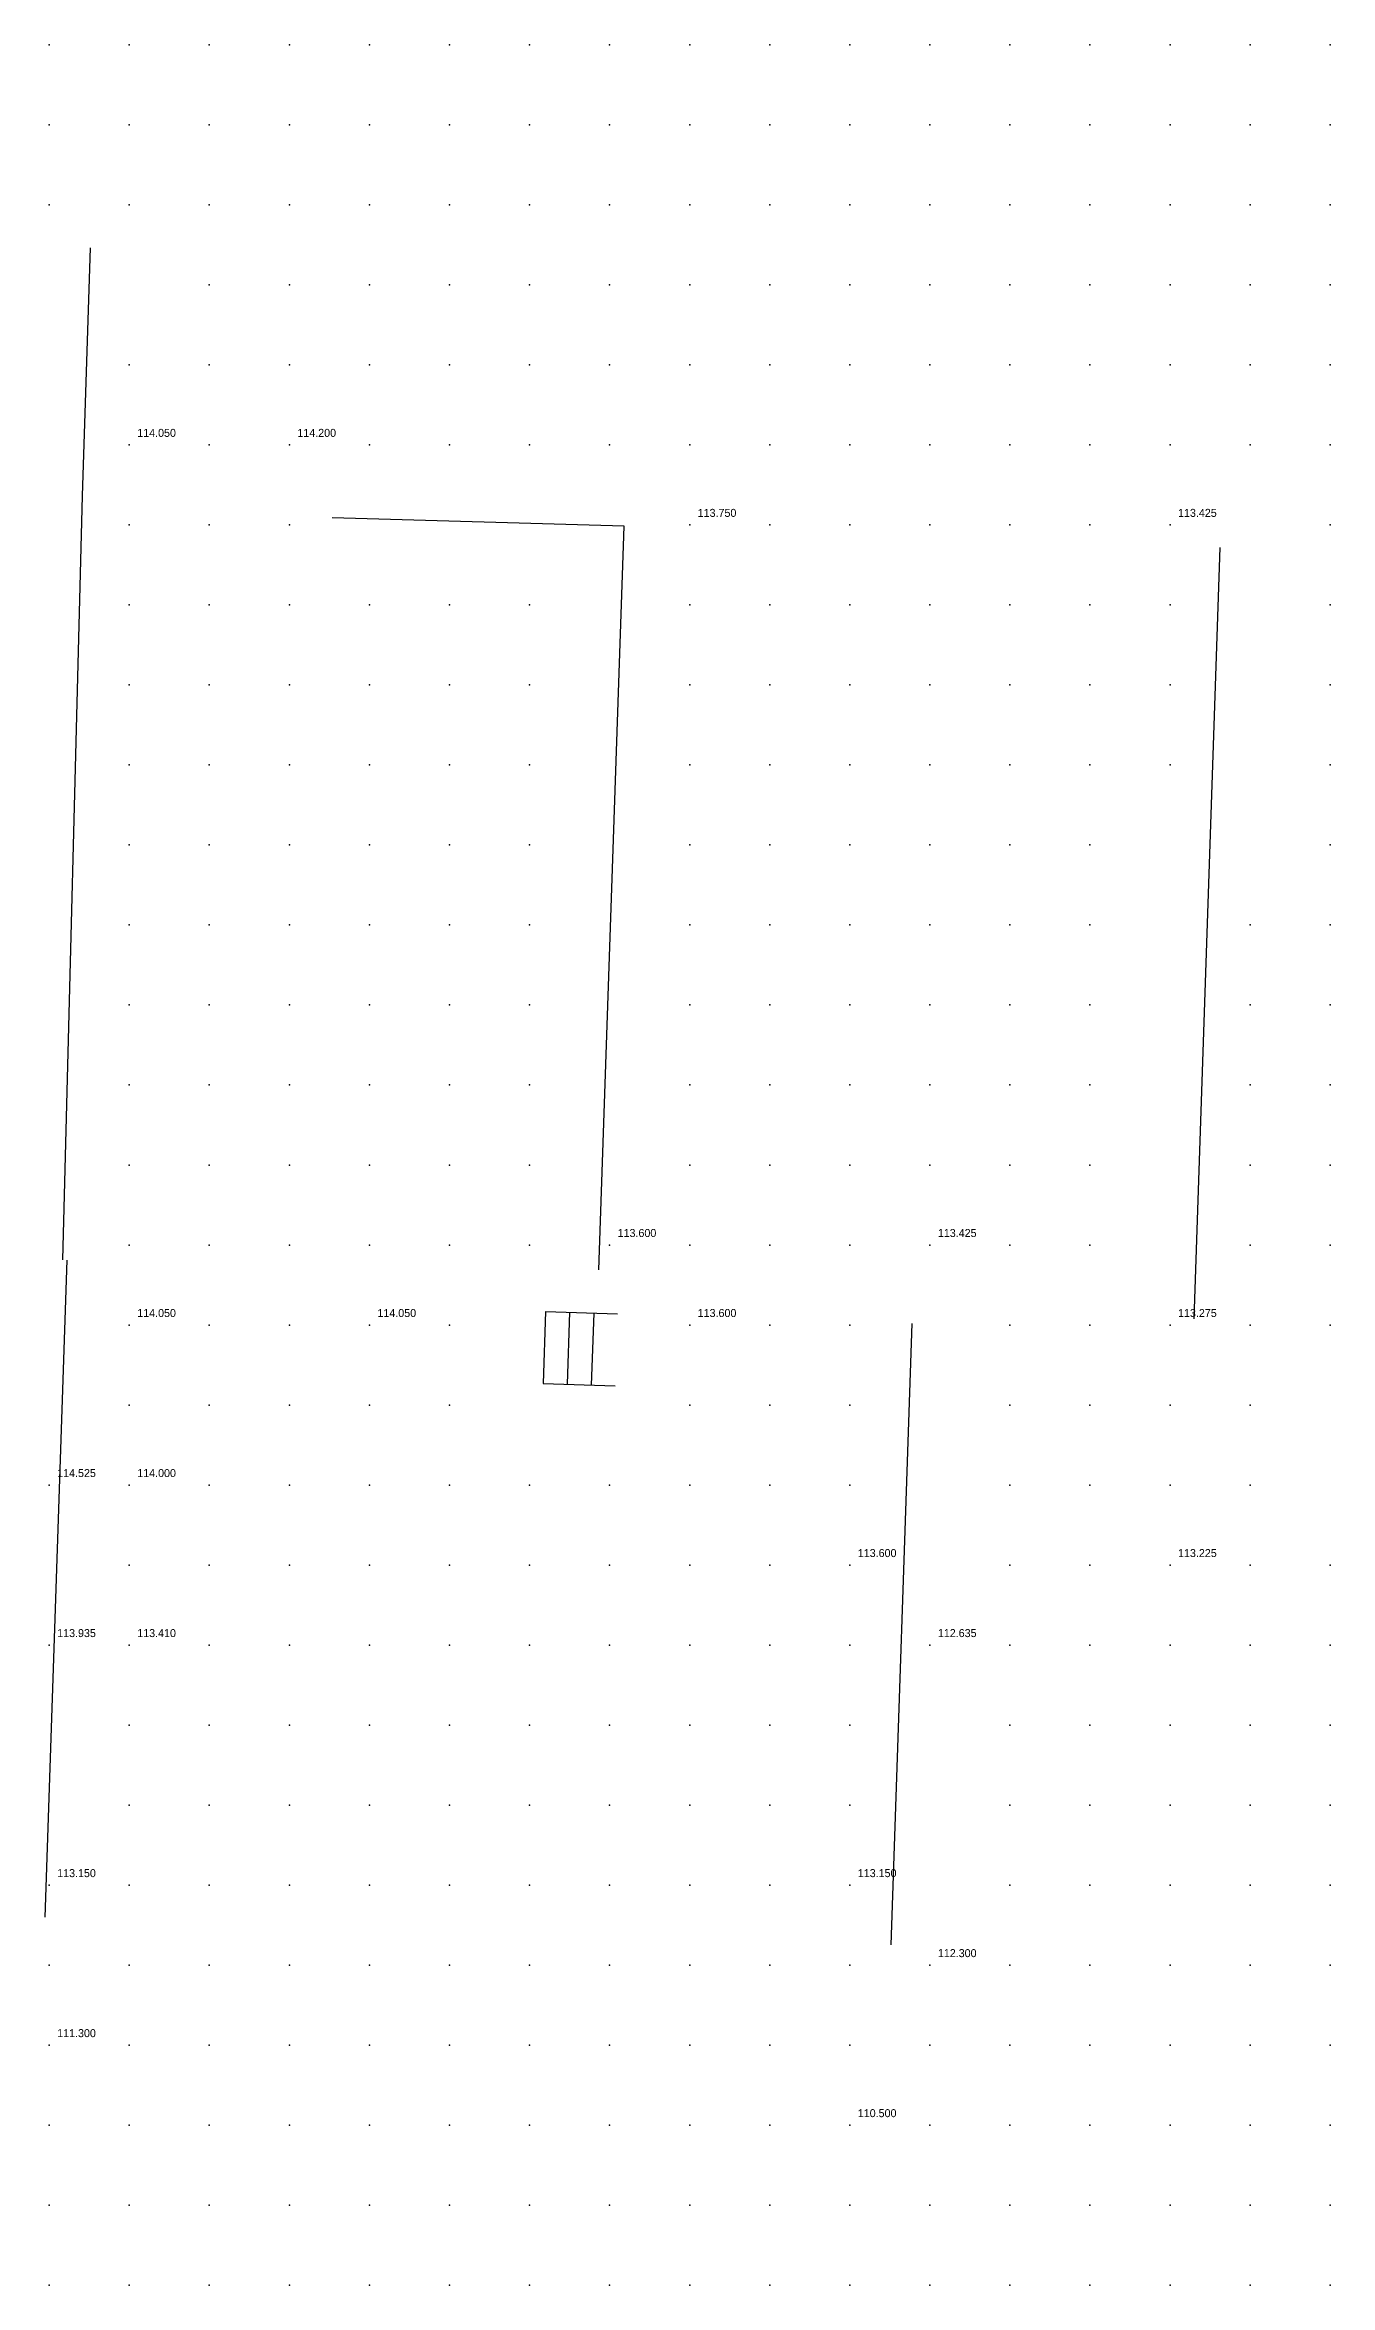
# Model space of a CAD drawing. Header units: metres. Extents: x 287878 to 288137, y 62805 to 63074.
# Drawn here: x 288043.95 to 288060, y 62805 to 62833 of the extents above; entities that cross this region are included whole.
import ezdxf

# ---------------------------------------------------------------- set-up
doc = ezdxf.new("R2010")
doc.units = ezdxf.units.M
for name, color, linetype in [('BARRIERS', 1, 'Continuous'), ('SURVEY_INTERP', 8, 'Continuous'), ('SURVEY_REAL', 3, 'Continuous')]:
    doc.layers.add(name, color=color, linetype=linetype)

msp = doc.modelspace()

# ---------------------------------------------------------------- linework, layer by layer
at = {"layer": 'BARRIERS'}
for p, q in [((288044.416, 62827.363), (288044.517, 62830.461)), ((288044.169, 62817.814), (288044.416, 62827.363)), ((288051.182, 62826.984), (288047.534, 62827.09)), ((288050.866, 62817.689), (288051.182, 62826.984)), ((288058.3, 62817.076), (288058.628, 62826.718)), ((288044.219, 62817.812), (288043.946, 62809.601)), ((288050.201, 62817.17), (288050.171, 62816.27)), ((288050.201, 62817.17, 0), (288051.1, 62817.14, 0)), ((288050.501, 62817.16), (288050.471, 62816.26)), ((288050.801, 62817.15), (288050.771, 62816.25)), ((288054.776, 62817.018), (288054.511, 62809.252)), ((288050.171, 62816.27, 0), (288051.07, 62816.24, 0))]:
    msp.add_line(p, q, dxfattribs=at)
at = {"layer": 'SURVEY_INTERP'}
for p in [(288044, 62833, 114.901), (288045, 62833, 114.856), (288046, 62833, 114.823), (288047, 62833, 114.794), (288048, 62833, 114.762), (288049, 62833, 114.724), (288050, 62833, 114.68), (288051, 62833, 114.635), (288052, 62833, 114.599), (288053, 62833, 114.575), (288054, 62833, 114.556), (288055, 62833, 114.53), (288056, 62833, 114.495), (288057, 62833, 114.452), (288058, 62833, 114.403), (288059, 62833, 114.346), (288060, 62833, 114.281), (288044, 62832, 114.851), (288045, 62832, 114.804), (288046, 62832, 114.766), (288047, 62832, 114.737), (288048, 62832, 114.711), (288049, 62832, 114.682), (288050, 62832, 114.65), (288051, 62832, 114.614), (288052, 62832, 114.581), (288053, 62832, 114.551), (288054, 62832, 114.521), (288055, 62832, 114.486), (288056, 62832, 114.444), (288057, 62832, 114.394), (288058, 62832, 114.336), (288059, 62832, 114.269), (288060, 62832, 114.184), (288044, 62831, 114.772), (288045, 62831, 114.712), (288046, 62831, 114.672), (288047, 62831, 114.648), (288048, 62831, 114.634), (288049, 62831, 114.619), (288050, 62831, 114.593), (288051, 62831, 114.559), (288052, 62831, 114.525), (288053, 62831, 114.494), (288054, 62831, 114.463), (288055, 62831, 114.424), (288056, 62831, 114.374), (288057, 62831, 114.315), (288058, 62831, 114.251), (288059, 62831, 114.179), (288060, 62831, 114.079), (288046, 62830, 114.535), (288047, 62830, 114.521), (288048, 62830, 114.531), (288049, 62830, 114.538), (288050, 62830, 114.516), (288051, 62830, 114.471), (288052, 62830, 114.43), (288053, 62830, 114.406), (288054, 62830, 114.385), (288055, 62830, 114.347), (288056, 62830, 114.286), (288057, 62830, 114.211), (288058, 62830, 114.141), (288059, 62830, 114.078), (288060, 62830, 113.987), (288045, 62829, 114.345), (288046, 62829, 114.364), (288047, 62829, 114.345), (288048, 62829, 114.406), (288049, 62829, 114.455), (288050, 62829, 114.423), (288051, 62829, 114.338), (288052, 62829, 114.271), (288053, 62829, 114.274), (288054, 62829, 114.29), (288055, 62829, 114.26), (288056, 62829, 114.177), (288057, 62829, 114.059), (288058, 62829, 113.973), (288059, 62829, 113.953), (288060, 62829, 113.914), (288046, 62828, 114.264), (288048, 62828, 114.324), (288049, 62828, 114.397), (288050, 62828, 114.329), (288051, 62828, 114.14), (288052, 62828, 113.99), (288053, 62828, 114.087), (288054, 62828, 114.191), (288055, 62828, 114.181), (288056, 62828, 114.06), (288057, 62828, 113.839), (288058, 62828, 113.678), (288059, 62828, 113.777), (288060, 62828, 113.853), (288045, 62827, 114.324), (288046, 62827, 114.339), (288047, 62827, 114.322), (288053, 62827, 113.957), (288054, 62827, 114.132), (288055, 62827, 114.131), (288056, 62827, 113.99), (288057, 62827, 113.683), (288060, 62827, 113.824), (288045, 62826, 114.496), (288046, 62826, 114.451), (288047, 62826, 114.428), (288048, 62826, 114.418), (288049, 62826, 114.384), (288050, 62826, 114.283), (288052, 62826, 113.963), (288053, 62826, 114.048), (288054, 62826, 114.136), (288055, 62826, 114.122), (288056, 62826, 114.008), (288057, 62826, 113.804), (288058, 62826, 113.656), (288060, 62826, 113.853), (288045, 62825, 114.554), (288046, 62825, 114.507), (288047, 62825, 114.472), (288048, 62825, 114.439), (288049, 62825, 114.393), (288050, 62825, 114.32), (288052, 62825, 114.164), (288053, 62825, 114.159), (288054, 62825, 114.163), (288055, 62825, 114.131), (288056, 62825, 114.057), (288057, 62825, 113.958), (288058, 62825, 113.89), (288060, 62825, 113.904), (288045, 62824, 114.562), (288046, 62824, 114.517), (288047, 62824, 114.477), (288048, 62824, 114.436), (288049, 62824, 114.389), (288050, 62824, 114.334), (288052, 62824, 114.23), (288053, 62824, 114.198), (288054, 62824, 114.17), (288055, 62824, 114.133), (288056, 62824, 114.082), (288057, 62824, 114.027), (288058, 62824, 113.982), (288060, 62824, 113.935), (288045, 62823, 114.54), (288046, 62823, 114.496), (288047, 62823, 114.454), (288048, 62823, 114.411), (288049, 62823, 114.366), (288050, 62823, 114.319), (288052, 62823, 114.226), (288053, 62823, 114.186), (288054, 62823, 114.149), (288055, 62823, 114.112), (288056, 62823, 114.073), (288057, 62823, 114.036), (288060, 62823, 113.938), (288045, 62822, 114.497), (288046, 62822, 114.453), (288047, 62822, 114.41), (288048, 62822, 114.368), (288049, 62822, 114.324), (288050, 62822, 114.278), (288052, 62822, 114.183), (288053, 62822, 114.138), (288054, 62822, 114.096), (288055, 62822, 114.061), (288056, 62822, 114.032), (288057, 62822, 114.006), (288059, 62822, 113.952), (288060, 62822, 113.918), (288045, 62821, 114.437), (288046, 62821, 114.392), (288047, 62821, 114.351), (288048, 62821, 114.31), (288049, 62821, 114.267), (288050, 62821, 114.219), (288052, 62821, 114.114), (288053, 62821, 114.06), (288054, 62821, 114.01), (288055, 62821, 113.974), (288056, 62821, 113.957), (288057, 62821, 113.949), (288059, 62821, 113.914), (288060, 62821, 113.881), (288045, 62820, 114.36), (288046, 62820, 114.317), (288047, 62820, 114.279), (288048, 62820, 114.241), (288049, 62820, 114.199), (288050, 62820, 114.147), (288052, 62820, 114.021), (288053, 62820, 113.957), (288054, 62820, 113.884), (288055, 62820, 113.834), (288056, 62820, 113.842), (288057, 62820, 113.869), (288059, 62820, 113.864), (288060, 62820, 113.833), (288045, 62819, 114.262), (288046, 62819, 114.231), (288047, 62819, 114.2), (288048, 62819, 114.166), (288049, 62819, 114.13), (288050, 62819, 114.07), (288052, 62819, 113.905), (288053, 62819, 113.841), (288054, 62819, 113.72), (288055, 62819, 113.611), (288056, 62819, 113.687), (288057, 62819, 113.779), (288059, 62819, 113.806), (288060, 62819, 113.778), (288045, 62818, 114.139), (288046, 62818, 114.145), (288047, 62818, 114.126), (288048, 62818, 114.09), (288049, 62818, 114.073), (288050, 62818, 114), (288052, 62818, 113.743), (288053, 62818, 113.744), (288054, 62818, 113.611), (288056, 62818, 113.582), (288057, 62818, 113.713), (288059, 62818, 113.745), (288060, 62818, 113.718), (288046, 62817, 114.091), (288047, 62817, 114.082), (288049, 62817, 114.046), (288053, 62817, 113.694), (288054, 62817, 113.665), (288056, 62817, 113.629), (288057, 62817, 113.677), (288059, 62817, 113.673), (288060, 62817, 113.653), (288045, 62816, 114.053), (288046, 62816, 114.056), (288047, 62816, 114.06), (288048, 62816, 114.05), (288049, 62816, 114.022), (288052, 62816, 113.715), (288053, 62816, 113.72), (288054, 62816, 113.701), (288056, 62816, 113.651), (288057, 62816, 113.615), (288058, 62816, 113.577), (288059, 62816, 113.576), (288046, 62815, 113.994), (288047, 62815, 114.008), (288048, 62815, 114.011), (288049, 62815, 113.985), (288050, 62815, 113.925), (288051, 62815, 113.843), (288052, 62815, 113.769), (288053, 62815, 113.705), (288054, 62815, 113.656), (288056, 62815, 113.608), (288057, 62815, 113.489), (288058, 62815, 113.386), (288059, 62815, 113.443), (288045, 62814, 113.802), (288046, 62814, 113.853), (288047, 62814, 113.925), (288048, 62814, 113.953), (288049, 62814, 113.938), (288050, 62814, 113.892), (288051, 62814, 113.824), (288052, 62814, 113.746), (288053, 62814, 113.657), (288056, 62814, 113.562), (288057, 62814, 113.387), (288059, 62814, 113.351), (288060, 62814, 113.454), (288046, 62813, 113.664), (288047, 62813, 113.837), (288048, 62813, 113.889), (288049, 62813, 113.884), (288050, 62813, 113.842), (288051, 62813, 113.777), (288052, 62813, 113.702), (288053, 62813, 113.637), (288054, 62813, 113.605), (288056, 62813, 113.534), (288057, 62813, 113.432), (288058, 62813, 113.349), (288059, 62813, 113.392), (288060, 62813, 113.434), (288045, 62812, 113.602), (288046, 62812, 113.684), (288047, 62812, 113.784), (288048, 62812, 113.828), (288049, 62812, 113.822), (288050, 62812, 113.777), (288051, 62812, 113.703), (288052, 62812, 113.616), (288053, 62812, 113.537), (288054, 62812, 113.493), (288056, 62812, 113.479), (288057, 62812, 113.458), (288058, 62812, 113.433), (288059, 62812, 113.427), (288060, 62812, 113.413), (288045, 62811, 113.602), (288046, 62811, 113.655), (288047, 62811, 113.722), (288048, 62811, 113.76), (288049, 62811, 113.753), (288050, 62811, 113.697), (288051, 62811, 113.602), (288052, 62811, 113.478), (288053, 62811, 113.344), (288054, 62811, 113.265), (288056, 62811, 113.372), (288057, 62811, 113.407), (288058, 62811, 113.417), (288059, 62811, 113.406), (288060, 62811, 113.369), (288045, 62810, 113.344), (288046, 62810, 113.484), (288047, 62810, 113.615), (288048, 62810, 113.681), (288049, 62810, 113.677), (288050, 62810, 113.607), (288051, 62810, 113.479), (288052, 62810, 113.317), (288053, 62810, 113.182), (288056, 62810, 113.227), (288057, 62810, 113.306), (288058, 62810, 113.351), (288059, 62810, 113.351), (288060, 62810, 113.303), (288044, 62809, 112.495), (288045, 62809, 112.731), (288046, 62809, 113.206), (288047, 62809, 113.484), (288048, 62809, 113.6), (288049, 62809, 113.603), (288050, 62809, 113.512), (288051, 62809, 113.335), (288052, 62809, 113.096), (288053, 62809, 112.916), (288054, 62809, 112.905), (288056, 62809, 113.008), (288057, 62809, 113.167), (288058, 62809, 113.264), (288059, 62809, 113.284), (288060, 62809, 113.228), (288045, 62808, 112.157), (288046, 62808, 113), (288047, 62808, 113.394), (288048, 62808, 113.543), (288049, 62808, 113.546), (288050, 62808, 113.428), (288051, 62808, 113.178), (288052, 62808, 112.75), (288053, 62808, 112.102), (288054, 62808, 111.612), (288055, 62808, 112.071), (288056, 62808, 112.659), (288057, 62808, 113.01), (288058, 62808, 113.18), (288059, 62808, 113.223), (288060, 62808, 113.161), (288044, 62807, 112.094), (288045, 62807, 112.497), (288046, 62807, 113.072), (288047, 62807, 113.401), (288048, 62807, 113.531), (288049, 62807, 113.521), (288050, 62807, 113.382), (288051, 62807, 113.078), (288052, 62807, 112.492), (288053, 62807, 111.417), (288055, 62807, 111.395), (288056, 62807, 112.402), (288057, 62807, 112.907), (288058, 62807, 113.128), (288059, 62807, 113.187), (288060, 62807, 113.123), (288044, 62806, 112.93), (288045, 62806, 113.052), (288046, 62806, 113.303), (288047, 62806, 113.489), (288048, 62806, 113.565), (288049, 62806, 113.536), (288050, 62806, 113.394), (288051, 62806, 113.107), (288052, 62806, 112.597), (288053, 62806, 111.827), (288054, 62806, 111.321), (288055, 62806, 111.794), (288056, 62806, 112.499), (288057, 62806, 112.93), (288058, 62806, 113.134), (288059, 62806, 113.188), (288060, 62806, 113.125), (288044, 62805, 113.404), (288045, 62805, 113.433), (288046, 62805, 113.525), (288047, 62805, 113.605), (288048, 62805, 113.63), (288049, 62805, 113.586), (288050, 62805, 113.462), (288051, 62805, 113.24), (288052, 62805, 112.907), (288053, 62805, 112.521), (288054, 62805, 112.315), (288055, 62805, 112.474), (288056, 62805, 112.798), (288057, 62805, 113.055), (288058, 62805, 113.194), (288059, 62805, 113.228), (288060, 62805, 113.168)]:
    msp.add_point(p, dxfattribs=at)
at = {"layer": 'SURVEY_REAL'}
for p in [(288045, 62828, 114.05), (288047, 62828, 114.2), (288052, 62827, 113.75), (288058, 62827, 113.425), (288051, 62818, 113.6), (288055, 62818, 113.425), (288045, 62817, 114.05), (288048, 62817, 114.05), (288052, 62817, 113.6), (288058, 62817, 113.275), (288044, 62815, 114.525), (288045, 62815, 114), (288054, 62814, 113.6), (288058, 62814, 113.225), (288044, 62813, 113.935), (288045, 62813, 113.41), (288055, 62813, 112.635), (288044, 62810, 113.15), (288054, 62810, 113.15), (288055, 62809, 112.3), (288044, 62808, 111.3), (288054, 62807, 110.5)]:
    msp.add_point(p, dxfattribs=at)

# ---------------------------------------------------------------- texts
for s, p in [('114.050', (288045.1, 62828.1, 114.05)), ('114.200', (288047.1, 62828.1, 114.2)), ('113.750', (288052.1, 62827.1, 113.75)), ('113.425', (288058.1, 62827.1, 113.425)), ('113.600', (288051.1, 62818.1, 113.6)), ('113.425', (288055.1, 62818.1, 113.425)), ('114.050', (288045.1, 62817.1, 114.05)), ('114.050', (288048.1, 62817.1, 114.05)), ('113.600', (288052.1, 62817.1, 113.6)), ('113.275', (288058.1, 62817.1, 113.275)), ('114.525', (288044.1, 62815.1, 114.525)), ('114.000', (288045.1, 62815.1, 114)), ('113.600', (288054.1, 62814.1, 113.6)), ('113.225', (288058.1, 62814.1, 113.225)), ('113.935', (288044.1, 62813.1, 113.935)), ('113.410', (288045.1, 62813.1, 113.41)), ('112.635', (288055.1, 62813.1, 112.635)), ('113.150', (288044.1, 62810.1, 113.15)), ('113.150', (288054.1, 62810.1, 113.15)), ('112.300', (288055.1, 62809.1, 112.3)), ('111.300', (288044.1, 62808.1, 111.3)), ('110.500', (288054.1, 62807.1, 110.5))]:
    msp.add_text(s, height=0.1, dxfattribs=at).set_placement(p)

doc.saveas('drawing.dxf')
